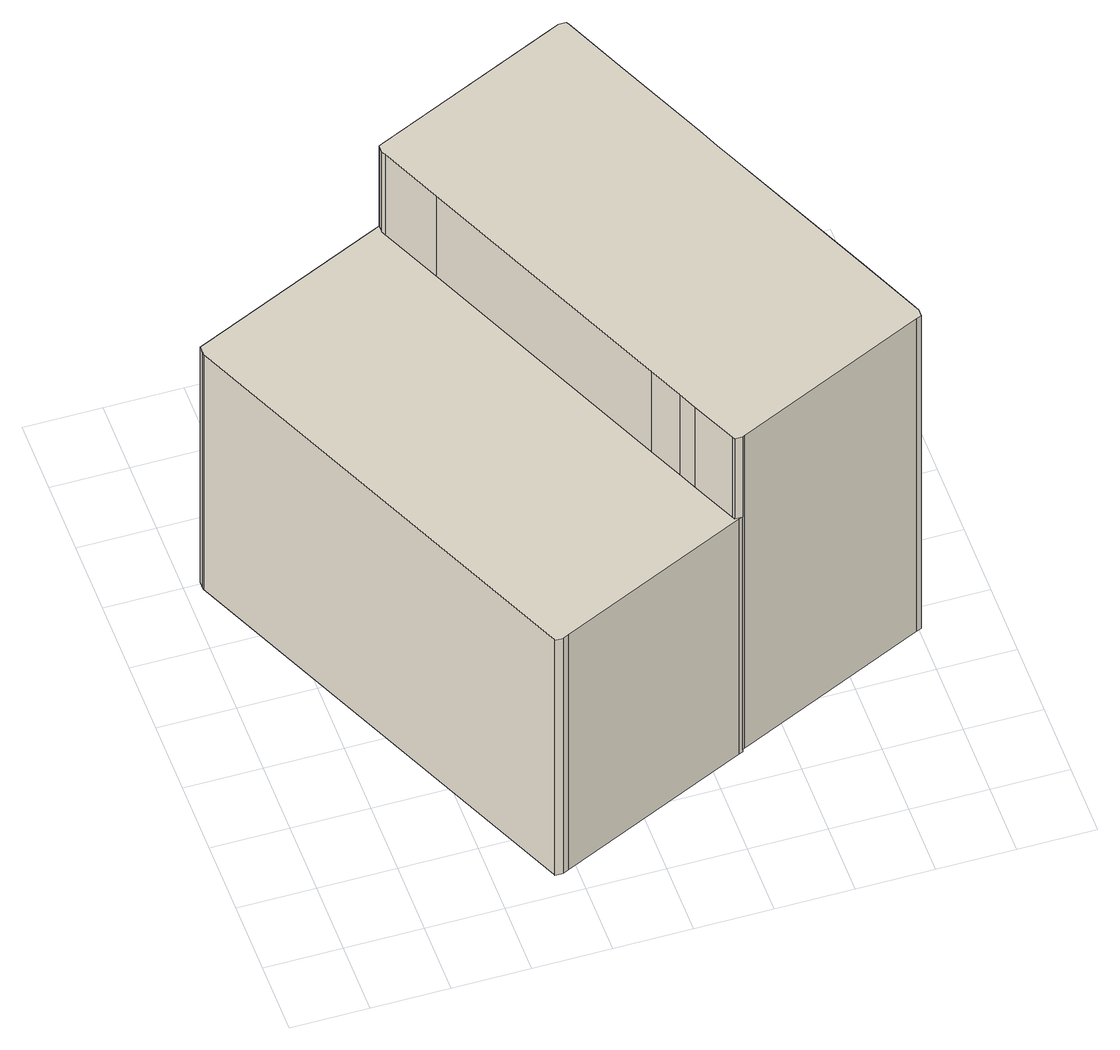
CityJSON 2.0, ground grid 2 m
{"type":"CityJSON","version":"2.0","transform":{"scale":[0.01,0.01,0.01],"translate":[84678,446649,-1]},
"CityObjects":{
"building1":{"type":"Building","children":["building1-1"]},
"building1-1":{"type":"BuildingPart","parents":["building1"],"geometry":[{"type":"Solid","lod":"1.2","boundaries":[[[[0,1,2,3,4,5,6,7,8,9,10,11,12,13,14,15,16,17,18,19,20,21,22,23,24]],[[25,26,23,22]],[[26,27,24,23]],[[28,29,1,0]],[[27,30,28,0,24]],[[1,29,31,2]],[[2,31,32,3]],[[3,32,33,4]],[[4,33,34,5]],[[5,34,35,6]],[[6,35,36,7]],[[7,36,37,8]],[[8,37,38,9]],[[38,39,40,10,9]],[[10,40,41,11]],[[11,41,42,12]],[[12,42,43,13]],[[43,44,14,13]],[[44,45,15,14]],[[45,46,16,15]],[[46,47,17,16]],[[47,48,18,17]],[[48,49,19,18]],[[49,50,20,19]],[[50,51,21,20]],[[51,25,22,21]],[[52,30,27,26,25,51,50,49,48,47,46,45,44,43,42,41,40,39,53,54,55]],[[56,57,58,59,60,61,62,63,38,37,36,35,34,33,32,31,29,28,64,65]],[[66,67,64,28,30]],[[68,66,30,52]],[[63,69,70,39,38]],[[39,70,71,53]],[[72,68,52,55]],[[71,73,54,53]],[[73,72,55,54]],[[74,75,57,56]],[[76,74,56,65]],[[57,75,77,58]],[[58,77,78,59]],[[59,78,79,60]],[[60,79,80,61]],[[61,80,81,62]],[[62,81,69,63]],[[67,76,65,64]],[[77,75,74,76,67,66,68,72,73,71,70,69,81,80,79,78]]]]}]}
},
"vertices":[
[563,1437,1143],[563,1417,1143],[568,1406,1143],[641,1244,1143],[946,559,1143],[987,469,1143],[1008,421,1143],[1062,302,1143],[1065,295,1143],[1085,295,1143],[1090,297,1143],[1590,521,1143],[1604,527,1143],[1604,547,1143],[1599,558,1143],[1526,723,1143],[1368,1076,1143],[1317,1190,1143],[1293,1246,1143],[1179,1500,1143],[1107,1663,1143],[1103,1670,1143],[1083,1670,1143],[1070,1664,1143],[573,1442,1143],[1083,1670,46],[1070,1664,46],[573,1442,46],[563,1437,862],[563,1417,862],[563,1437,46],[568,1406,862],[641,1244,862],[946,559,862],[987,469,862],[1008,421,862],[1062,302,862],[1065,295,862],[1085,295,862],[1085,295,46],[1090,297,46],[1590,521,46],[1604,527,46],[1604,547,46],[1599,558,46],[1526,723,46],[1368,1076,46],[1317,1190,46],[1293,1246,46],[1179,1500,46],[1107,1663,46],[1103,1670,46],[583,1437,46],[1085,315,46],[1081,324,46],[586,1431,46],[43,1205,862],[43,1185,862],[44,1181,862],[543,66,862],[544,63,862],[564,63,862],[579,69,862],[1075,291,862],[550,1431,862],[46,1206,862],[563,1437,37],[550,1431,37],[583,1437,37],[1075,291,37],[1085,295,37],[1085,315,37],[586,1431,37],[1081,324,37],[43,1205,37],[43,1185,37],[46,1206,37],[44,1181,37],[543,66,37],[544,63,37],[564,63,37],[579,69,37]
]}
